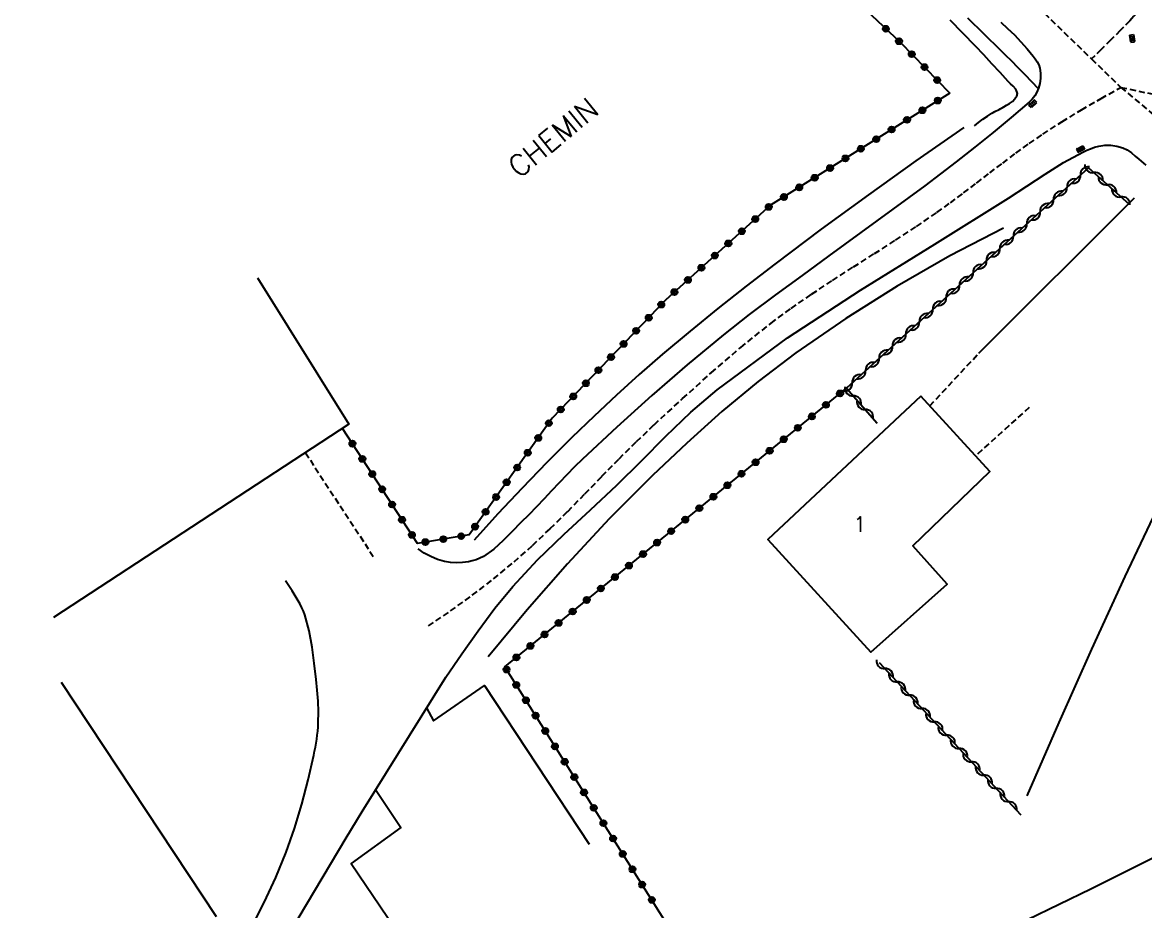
# Model space of a CAD drawing. Header units: millimetres. Extents: x 146998 to 148001, y 143000 to 144001.
# Drawn here: x 147141.6 to 147234.3, y 143567.9 to 143641.2 of the extents above; entities that cross this region are included whole.
import ezdxf
from ezdxf.enums import TextEntityAlignment as Align

# ---------------------------------------------------------------- set-up
doc = ezdxf.new("R2010")
doc.units = ezdxf.units.MM
doc.linetypes.add('DASHED', pattern=[0.75, 0.5, -0.25])
doc.layers.get('0').update_dxf_attribs({"linetype": 'CONTINUOUS'})
for name, color, linetype in [('W0001', 6, 'DASHED'), ('W0008', 7, 'CONTINUOUS'), ('W0014', 7, 'CONTINUOUS'), ('W0017', 7, 'CONTINUOUS'), ('W0071', 7, 'CONTINUOUS'), ('W0101', 7, 'CONTINUOUS'), ('W0112', 1, 'DASHED'), ('W0300', 7, 'CONTINUOUS'), ('W0303', 7, 'CONTINUOUS'), ('W0310', 3, 'CONTINUOUS'), ('W0322', 7, 'CONTINUOUS'), ('W0323', 7, 'CONTINUOUS'), ('W0333', 7, 'CONTINUOUS'), ('W0401', 7, 'CONTINUOUS'), ('W0989', 7, 'CONTINUOUS'), ('W0991', 7, 'CONTINUOUS')]:
    doc.layers.add(name, color=color, linetype=linetype)
doc.styles.get("Standard").update_dxf_attribs({"font": 'romans.shx', "width": 0.85})

# ---------------------------------------------------------------- blocks, each defined once
blk = doc.blocks.new('T401')
for p, q in [((-0.3, 0.3), (0, 0.3)), ((-0.3, -0.25), (-0.3, 0.3)), ((-0.3, 0.15), (0, 0.15)), ((-0.3, 0), (0, 0)), ((0, 0.3), (0, -0.25)), ((-0.3, -0.15), (0, -0.15)), ((-0.3, -0.25), (-0.3, -0.3)), ((-0.3, -0.3), (0, -0.3)), ((0, -0.3), (0, -0.25))]:
    blk.add_line(p, q)
blk = doc.blocks.new('t323o')
at = {"color": 0, "linetype": 'Continuous'}
for radius in [0.25, 0.15]:
    blk.add_circle((0, 0), radius, dxfattribs=at)
blk = doc.blocks.new('t310o')
at = {"color": 0, "linetype": 'Continuous'}
for centre, start, end in [((-0.5, 0.375), 216.8699, 323.1304), ((0.5, -0.375), 36.8699, 143.1303)]:
    blk.add_arc(centre, 0.625, start, end, dxfattribs=at)
blk = doc.blocks.new('t322o')
at = {"color": 0, "linetype": 'Continuous'}
for radius in [0.25, 0.15]:
    blk.add_circle((0, 0), radius, dxfattribs=at)

msp = doc.modelspace()

# ---------------------------------------------------------------- linework, layer by layer
at = {"layer": 'W0001'}
for points in [[(147234.346, 143642.743), (147234.183, 143642.572), (147234.021, 143642.399), (147233.86, 143642.225), (147233.699, 143642.051), (147233.538, 143641.877), (147233.377, 143641.703), (147233.215, 143641.531), (147233.051, 143641.36), (147232.272, 143640.562), (147231.486, 143639.77), (147230.694, 143638.985), (147229.895, 143638.207)], [(147226.002, 143641.977), (147229.895, 143638.207)], [(147229.895, 143638.207), (147232.327, 143635.852)], [(147175.11, 143591.371), (147176.946, 143592.609), (147178.74, 143593.906), (147180.49, 143595.261), (147182.195, 143596.674), (147183.71, 143598.019), (147185.181, 143599.41), (147186.619, 143600.835), (147188.035, 143602.281), (147189.443, 143603.732), (147190.86, 143605.175), (147192.297, 143606.598), (147193.766, 143607.989), (147196.118, 143610.152), (147198.492, 143612.295), (147200.915, 143614.384), (147203.416, 143616.381), (147205.076, 143617.605), (147206.772, 143618.779), (147208.493, 143619.915), (147210.229, 143621.026), (147211.97, 143622.126), (147213.706, 143623.235), (147215.428, 143624.365), (147217.128, 143625.529), (147218.232, 143626.321), (147219.323, 143627.133), (147220.404, 143627.956), (147221.481, 143628.784), (147222.562, 143629.609), (147223.651, 143630.423), (147224.754, 143631.218), (147225.876, 143631.987), (147227.453, 143633.011), (147229.055, 143633.997), (147230.68, 143634.944), (147232.327, 143635.852)], [(147232.327, 143635.852), (147239.675, 143634.315), (147241.118, 143634.02), (147242.568, 143633.762), (147244.023, 143633.532), (147245.48, 143633.321), (147246.341, 143633.212), (147247.204, 143633.122), (147248.068, 143633.045), (147248.933, 143632.973), (147249.797, 143632.897), (147250.661, 143632.81), (147251.523, 143632.703), (147252.382, 143632.571), (147253.343, 143632.391), (147254.299, 143632.181), (147255.247, 143631.941), (147256.188, 143631.673)], [(147232.327, 143635.852), (147237.454, 143631.544), (147238.155, 143630.934), (147238.849, 143630.317), (147239.54, 143629.696), (147240.23, 143629.075), (147240.922, 143628.455), (147241.619, 143627.841), (147242.324, 143627.236), (147243.04, 143626.643), (147243.626, 143626.181), (147244.224, 143625.734), (147244.829, 143625.297), (147245.437, 143624.865), (147246.044, 143624.431), (147246.645, 143623.987), (147247.235, 143623.53), (147247.811, 143623.054), (147248.889, 143622.098), (147249.936, 143621.108), (147250.951, 143620.085), (147251.932, 143619.03)]]:
    msp.add_lwpolyline(points, dxfattribs=at)
at = {"layer": 'W0008'}
for points in [[(147222.398, 143641.244), (147222.964, 143640.719), (147223.523, 143640.182), (147224.066, 143639.627), (147224.584, 143639.048), (147225.069, 143638.44), (147225.237, 143638.212), (147225.396, 143637.973), (147225.531, 143637.717), (147225.621, 143637.44), (147225.682, 143637.022), (147225.681, 143636.601), (147225.623, 143636.185), (147225.512, 143635.78), (147225.378, 143635.457), (147225.202, 143635.154), (147224.988, 143634.876), (147224.74, 143634.629)], [(147176.561, 143587.139), (147177.872, 143589.061), (147179.211, 143590.966), (147180.608, 143592.831), (147182.09, 143594.63), (147184.136, 143596.831), (147186.297, 143598.921), (147188.501, 143600.959), (147190.683, 143603.013), (147192.711, 143605.013), (147194.723, 143607.037), (147196.786, 143609.016), (147198.959, 143610.871), (147204.768, 143615.159), (147210.812, 143619.111), (147216.948, 143622.902), (147223.05, 143626.717), (147224.556, 143627.699), (147226.059, 143628.693), (147227.59, 143629.647), (147229.176, 143630.507), (147229.495, 143630.656), (147229.821, 143630.79), (147230.153, 143630.908), (147230.49, 143631.011)]]:
    msp.add_lwpolyline(points, dxfattribs=at)
at = {"layer": 'W0014'}
for points in [[(147220.217, 143632.679), (147220.566, 143632.954), (147220.923, 143633.219), (147221.289, 143633.472), (147221.662, 143633.713), (147221.782, 143633.784), (147221.904, 143633.852), (147222.027, 143633.916), (147222.152, 143633.978), (147222.276, 143634.04), (147222.399, 143634.104), (147222.521, 143634.171), (147222.641, 143634.243), (147222.883, 143634.386), (147223.131, 143634.531), (147223.368, 143634.7), (147223.57, 143634.91), (147223.611, 143634.965), (147223.65, 143635.021), (147223.687, 143635.079), (147223.718, 143635.14), (147223.745, 143635.207), (147223.762, 143635.278), (147223.769, 143635.351), (147223.763, 143635.424), (147223.646, 143635.715), (147223.435, 143635.954), (147223.2, 143636.148), (147222.998, 143636.339), (147222.339, 143637.08), (147221.671, 143637.813), (147220.995, 143638.539), (147220.316, 143639.261), (147219.273, 143640.345), (147218.214, 143641.413)], [(147219.656, 143641.592), (147220.101, 143641.149), (147220.55, 143640.71), (147221, 143640.272), (147221.451, 143639.835), (147221.902, 143639.399), (147222.353, 143638.961), (147222.801, 143638.521), (147223.246, 143638.078), (147223.815, 143637.505), (147224.38, 143636.928), (147224.942, 143636.347), (147225.501, 143635.764)], [(147224.74, 143634.629), (147223.259, 143633.369), (147221.763, 143632.128), (147220.251, 143630.906), (147218.723, 143629.703), (147217.425, 143628.707), (147216.117, 143627.726), (147214.8, 143626.756), (147213.477, 143625.794), (147212.153, 143624.836), (147210.828, 143623.877), (147209.507, 143622.914), (147208.191, 143621.943), (147205.999, 143620.331), (147203.8, 143618.728), (147201.618, 143617.099), (147199.479, 143615.415), (147196.494, 143612.935), (147193.56, 143610.394), (147190.677, 143607.797), (147187.843, 143605.146), (147187.189, 143604.508), (147186.548, 143603.857), (147185.917, 143603.196), (147185.292, 143602.531), (147184.667, 143601.864), (147184.038, 143601.203), (147183.4, 143600.549), (147182.75, 143599.907), (147182.023, 143599.176), (147181.298, 143598.429), (147180.524, 143597.72), (147179.669, 143597.115), (147179.372, 143596.958), (147179.061, 143596.833), (147178.74, 143596.738), (147178.413, 143596.67), (147177.926, 143596.609), (147177.434, 143596.587), (147176.942, 143596.614), (147176.455, 143596.697), (147175.867, 143596.867), (147175.3, 143597.099), (147174.761, 143597.391), (147174.257, 143597.738)], [(147230.49, 143631.011), (147230.989, 143631.075), (147231.492, 143631.07), (147231.989, 143630.999), (147232.473, 143630.861), (147232.849, 143630.683), (147233.191, 143630.446), (147233.506, 143630.181), (147233.812, 143629.916), (147234.372, 143629.419)]]:
    msp.add_lwpolyline(points, dxfattribs=at)
at = {"layer": 'W0017'}
for points in [[(147220.595, 143613.904), (147233.446, 143626.726)], [(147160.513, 143566.516), (147161.553, 143568.527), (147162.495, 143570.585), (147163.349, 143572.679), (147164.05, 143574.646), (147164.656, 143576.643), (147165.182, 143578.662), (147165.643, 143580.696), (147165.711, 143581.026), (147165.774, 143581.358), (147165.833, 143581.69), (147165.885, 143582.023), (147165.93, 143582.358), (147165.967, 143582.693), (147165.996, 143583.03), (147166.016, 143583.367), (147166.028, 143584.266), (147165.992, 143585.163), (147165.921, 143586.058), (147165.83, 143586.95), (147165.68, 143588.291), (147165.508, 143589.633), (147165.269, 143590.97), (147164.917, 143592.282), (147164.802, 143592.586), (147164.663, 143592.88), (147164.509, 143593.165), (147164.351, 143593.447), (147164.106, 143593.869), (147163.848, 143594.283), (147163.579, 143594.69), (147163.297, 143595.088)], [(147169.636, 143576.052), (147176.561, 143587.139)], [(147141.574, 143547.886), (147145.03, 143550.118), (147149.584, 143553.015), (147154.078, 143556.015), (147158.413, 143559.238), (147159.216, 143559.884), (147160.003, 143560.554), (147160.753, 143561.271), (147161.437, 143562.052), (147161.89, 143562.668), (147162.302, 143563.312), (147162.682, 143563.975), (147163.037, 143564.65), (147163.377, 143565.327), (147163.718, 143566.005), (147164.069, 143566.678), (147164.439, 143567.34), (147165.721, 143569.528), (147167.016, 143571.709), (147168.321, 143573.883), (147169.636, 143576.052)]]:
    msp.add_lwpolyline(points, dxfattribs=at)
at = {"layer": 'W0071'}
msp.add_lwpolyline([(147172.042, 143543.683), (147178.34, 143546.451), (147184.638, 143549.22), (147190.936, 143551.989), (147197.234, 143554.758), (147201.457, 143556.601), (147205.686, 143558.433), (147209.907, 143560.283), (147214.107, 143562.18), (147219.367, 143564.629), (147224.607, 143567.122), (147229.825, 143569.659), (147235.021, 143572.241)], dxfattribs=at)
at = {"layer": 'W0101'}
for points in [[(147160.984, 143620.114), (147168.549, 143608.033), (147144.143, 143592.074)], [(147144.775, 143586.729), (147157.584, 143567.376)]]:
    msp.add_lwpolyline(points, dxfattribs=at)
msp.add_lwpolyline([(147215.798, 143610.362), (147203.155, 143598.507), (147211.676, 143589.198), (147217.98, 143594.815), (147215.13, 143597.999), (147221.486, 143604.134)], close=True, dxfattribs=at)
at = {"layer": 'W0112'}
for points in [[(147216.541, 143609.549), (147220.595, 143613.904)], [(147224.749, 143609.423), (147220.312, 143605.42)], [(147164.948, 143605.679), (147170.62, 143597.008)]]:
    msp.add_lwpolyline(points, dxfattribs=at)
at = {"layer": 'W0300'}
msp.add_lwpolyline([(147240.138, 143618.324), (147240.398, 143617.928), (147240.605, 143617.502), (147240.756, 143617.053), (147240.849, 143616.588), (147240.932, 143615.078), (147240.8, 143613.577), (147240.51, 143612.107), (147240.119, 143610.671), (147239.692, 143609.44), (147239.177, 143608.244), (147238.595, 143607.081), (147237.969, 143605.944), (147237.326, 143604.828), (147236.684, 143603.71), (147236.063, 143602.58), (147235.482, 143601.428), (147232.66, 143595.449), (147229.896, 143589.443), (147227.189, 143583.411), (147224.541, 143577.353)], dxfattribs=at)
at = {"layer": 'W0303'}
for points in [[(147219.334, 143632.538), (147215.378, 143629.789), (147211.457, 143626.99), (147207.57, 143624.143), (147203.72, 143621.247), (147201.366, 143619.436), (147199.031, 143617.598), (147196.724, 143615.726), (147194.451, 143613.813), (147192.538, 143612.142), (147190.653, 143610.439), (147188.797, 143608.705), (147186.97, 143606.94), (147184.896, 143604.868), (147182.858, 143602.76), (147180.855, 143600.619), (147178.889, 143598.445)], [(147222.622, 143624.24), (147218.178, 143621.931), (147213.833, 143619.44), (147209.596, 143616.77), (147205.473, 143613.926), (147202.361, 143611.567), (147199.36, 143609.072), (147196.453, 143606.47), (147193.622, 143603.787), (147190.052, 143600.206), (147186.597, 143596.515), (147183.26, 143592.715), (147180.046, 143588.812)]]:
    msp.add_lwpolyline(points, dxfattribs=at)
at = {"layer": 'W0310'}
for points in [[(147233.04, 143626.169), (147229.643, 143629.218), (147209.641, 143611.008), (147212.177, 143608.118)], [(147212.363, 143588.342), (147224.053, 143575.761)]]:
    msp.add_lwpolyline(points, dxfattribs=at)
at = {"layer": 'W0322'}
msp.add_lwpolyline([(147194.894, 143665.692), (147200.099, 143656.043), (147203.965, 143650.134), (147207.89, 143645.462), (147214.107, 143639.558), (147218.195, 143635.388)], dxfattribs=at)
at = {"layer": 'W0323'}
for points in [[(147218.195, 143635.388), (147203.381, 143626.114), (147194.739, 143618.316), (147185.348, 143608.524), (147178.485, 143598.9), (147174.208, 143598.188), (147168.015, 143607.684)], [(147197.571, 143562.396), (147181.425, 143587.996), (147209.641, 143611.008)]]:
    msp.add_lwpolyline(points, dxfattribs=at)
at = {"layer": 'W0333'}
for points in [[(147174.945, 143584.618), (147175.542, 143583.543), (147179.746, 143586.465), (147188.382, 143573.336)], [(147170.737, 143577.867), (147172.847, 143574.724), (147168.731, 143571.743), (147173.518, 143564.682)]]:
    msp.add_lwpolyline(points, dxfattribs=at)

# ---------------------------------------------------------------- block references
at = {"layer": 'W0310'}
for p, rotation in [((147228.981, 143628.616), 222.3150092352001), ((147230.094, 143628.814), 138.0902255332507), ((147227.872, 143627.606), 222.3150092352001), ((147231.21, 143627.812), 138.0902255332507), ((147226.763, 143626.596), 222.3150092352001), ((147232.326, 143626.81), 138.0902255332507), ((147225.654, 143625.586), 222.3150092352001), ((147224.545, 143624.577), 222.3150092352001), ((147223.436, 143623.567), 222.3150092352001), ((147222.326, 143622.557), 222.3150092352001), ((147221.217, 143621.547), 222.3150092352001), ((147220.108, 143620.537), 222.3150092352001), ((147218.999, 143619.527), 222.3150092352001), ((147217.89, 143618.518), 222.3150092352001), ((147216.78, 143617.508), 222.3150092352001), ((147215.671, 143616.498), 222.3150092352001), ((147214.562, 143615.488), 222.3150092352001), ((147213.453, 143614.478), 222.3150092352001), ((147212.344, 143613.469), 222.3150092352001), ((147211.235, 143612.459), 222.3150092352001), ((147210.125, 143611.449), 222.3150092352001), ((147210.198, 143610.373), 311.2672315116723), ((147211.188, 143609.245), 311.2672315116723), ((147212.822, 143587.848), 312.8975886793762), ((147213.843, 143586.75), 312.8975886793762), ((147214.864, 143585.651), 312.8975886793762), ((147215.885, 143584.552), 312.8975886793762), ((147216.906, 143583.453), 312.8975886793762), ((147217.927, 143582.354), 312.8975886793762), ((147218.948, 143581.255), 312.8975886793762), ((147219.969, 143580.156), 312.8975886793762), ((147220.99, 143579.058), 312.8975886793762), ((147222.011, 143577.959), 312.8975886793762), ((147223.032, 143576.86), 312.8975886793762)]:
    msp.add_blockref('t310o', p, dxfattribs=dict(at, rotation=rotation))
at = {"layer": 'W0322'}
for p, rotation in [((147212.903, 143640.701), 316.4792174238426), ((147213.991, 143639.668), 316.4792174238426), ((147215.045, 143638.601), 314.4310850677001), ((147216.095, 143637.53), 314.4310850677001), ((147217.145, 143636.459), 314.4310850677001)]:
    msp.add_blockref('t322o', p, dxfattribs=dict(at, rotation=rotation))
at = {"layer": 'W0323'}
for p, rotation in [((147217.196, 143634.763), 212.0477776709323), ((147215.925, 143633.967), 212.0477776709323), ((147214.653, 143633.171), 212.0477776709323), ((147212.111, 143631.579), 212.0477776709323), ((147213.382, 143632.375), 212.0477776709323), ((147210.839, 143630.783), 212.0477776709323), ((147209.568, 143629.987), 212.0477776709323), ((147208.296, 143629.191), 212.0477776709323), ((147207.025, 143628.395), 212.0477776709323), ((147205.754, 143627.599), 212.0477776709323), ((147203.232, 143625.979), 222.0611179443562), ((147204.482, 143626.803), 212.0477776709323), ((147202.118, 143624.975), 222.0611179443562), ((147201.005, 143623.97), 222.0611179443562), ((147199.891, 143622.965), 222.0611179443562), ((147198.777, 143621.96), 222.0611179443562), ((147197.664, 143620.955), 222.0611179443562), ((147196.55, 143619.95), 222.0611179443562), ((147195.436, 143618.945), 222.0611179443562), ((147194.351, 143617.911), 226.1975322879206), ((147193.313, 143616.829), 226.1975322879206), ((147192.274, 143615.746), 226.1975322879206), ((147191.236, 143614.664), 226.1975322879206), ((147190.198, 143613.581), 226.1975322879206), ((147189.16, 143612.498), 226.1975322879206), ((147188.121, 143611.416), 226.1975322879206), ((147187.083, 143610.333), 226.1975322879206), ((147209.117, 143610.58), 39.19950237309295), ((147207.954, 143609.632), 39.19950237309295), ((147186.045, 143609.251), 226.1975322879206), ((147206.792, 143608.684), 39.19950237309295), ((147185.062, 143608.122), 234.5068366860507), ((147205.629, 143607.736), 39.19950237309295), ((147184.191, 143606.901), 234.5068366860507), ((147204.467, 143606.788), 39.19950237309295), ((147168.834, 143606.428), 123.1111579088459), ((147183.32, 143605.68), 234.5068366860507), ((147203.305, 143605.84), 39.19950237309295), ((147169.654, 143605.171), 123.1111579088459), ((147202.142, 143604.892), 39.19950237309295), ((147170.473, 143603.915), 123.1111579088459), ((147182.449, 143604.459), 234.5068366860507), ((147200.98, 143603.944), 39.19950237309295), ((147181.578, 143603.237), 234.5068366860507), ((147199.817, 143602.996), 39.19950237309295), ((147171.293, 143602.658), 123.1111579088459), ((147180.707, 143602.016), 234.5068366860507), ((147198.655, 143602.048), 39.19950237309295), ((147172.112, 143601.402), 123.1111579088459), ((147197.493, 143601.1), 39.19950237309295), ((147172.931, 143600.145), 123.1111579088459), ((147179.836, 143600.795), 234.5068366860507), ((147196.33, 143600.152), 39.19950237309295), ((147178.965, 143599.573), 234.5068366860507), ((147195.168, 143599.204), 39.19950237309295), ((147173.751, 143598.889), 123.1111579088459), ((147174.862, 143598.297), 189.4514600372235), ((147176.342, 143598.543), 189.4514600372235), ((147177.821, 143598.79), 189.4514600372235), ((147194.005, 143598.256), 39.19950237309295), ((147192.843, 143597.308), 39.19950237309295), ((147191.68, 143596.36), 39.19950237309295), ((147190.518, 143595.412), 39.19950237309295), ((147189.356, 143594.464), 39.19950237309295), ((147188.193, 143593.516), 39.19950237309295), ((147187.031, 143592.568), 39.19950237309295), ((147185.868, 143591.62), 39.19950237309295), ((147184.706, 143590.672), 39.19950237309295), ((147183.543, 143589.724), 39.19950237309295), ((147182.381, 143588.776), 39.19950237309295), ((147181.567, 143587.771), 122.2397582201807), ((147182.367, 143586.502), 122.2397582201807), ((147183.167, 143585.233), 122.2397582201807), ((147183.968, 143583.964), 122.2397582201807), ((147184.768, 143582.696), 122.2397582201807), ((147185.568, 143581.427), 122.2397582201807), ((147186.368, 143580.158), 122.2397582201807), ((147187.168, 143578.89), 122.2397582201807), ((147187.969, 143577.621), 122.2397582201807), ((147188.769, 143576.352), 122.2397582201807), ((147189.569, 143575.083), 122.2397582201807), ((147190.369, 143573.815), 122.2397582201807), ((147191.169, 143572.546), 122.2397582201807), ((147191.97, 143571.277), 122.2397582201807), ((147192.77, 143570.008), 122.2397582201807), ((147193.57, 143568.74), 122.2397582201807)]:
    msp.add_blockref('t323o', p, dxfattribs=dict(at, rotation=rotation))
at = {"layer": 'W0401'}
for p, rotation in [((147233.401, 143639.919), 8.100102564102214), ((147224.943, 143634.605), 133.9758854199366), ((147229.056, 143630.613), 296.4433958861172)]:
    msp.add_blockref('T401', p, dxfattribs=dict(at, rotation=rotation))

# ---------------------------------------------------------------- texts
at = {"layer": 'W0989'}
msp.add_text('CHEMIN', height=1.75, rotation=39.28973, dxfattribs=at).set_placement((147182.603, 143628.283))
at = {"layer": 'W0991'}
msp.add_text('1', height=1.25, dxfattribs=at).set_placement((147210.744, 143599.78), align=Align.MIDDLE_CENTER)

doc.saveas('drawing.dxf')
